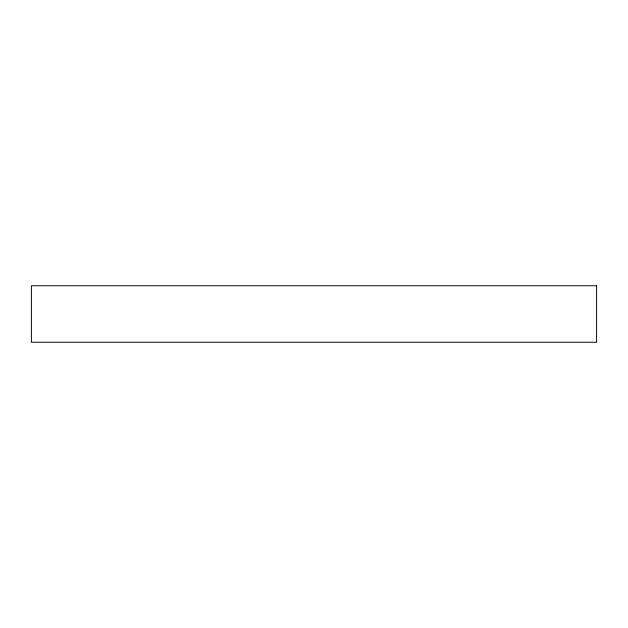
<?xml version="1.0" encoding="UTF-8"?>
<svg xmlns="http://www.w3.org/2000/svg" width="628" height="628" viewBox="0 0 628 628"><rect width="100%" height="100%" fill="white"/><g stroke="black" fill="none" stroke-linecap="round" stroke-linejoin="round"><path stroke-width="0.94" d="M596.6 285.74L31.4 285.74L31.4 342.26L596.6 342.26L596.6 285.74"/></g></svg>
